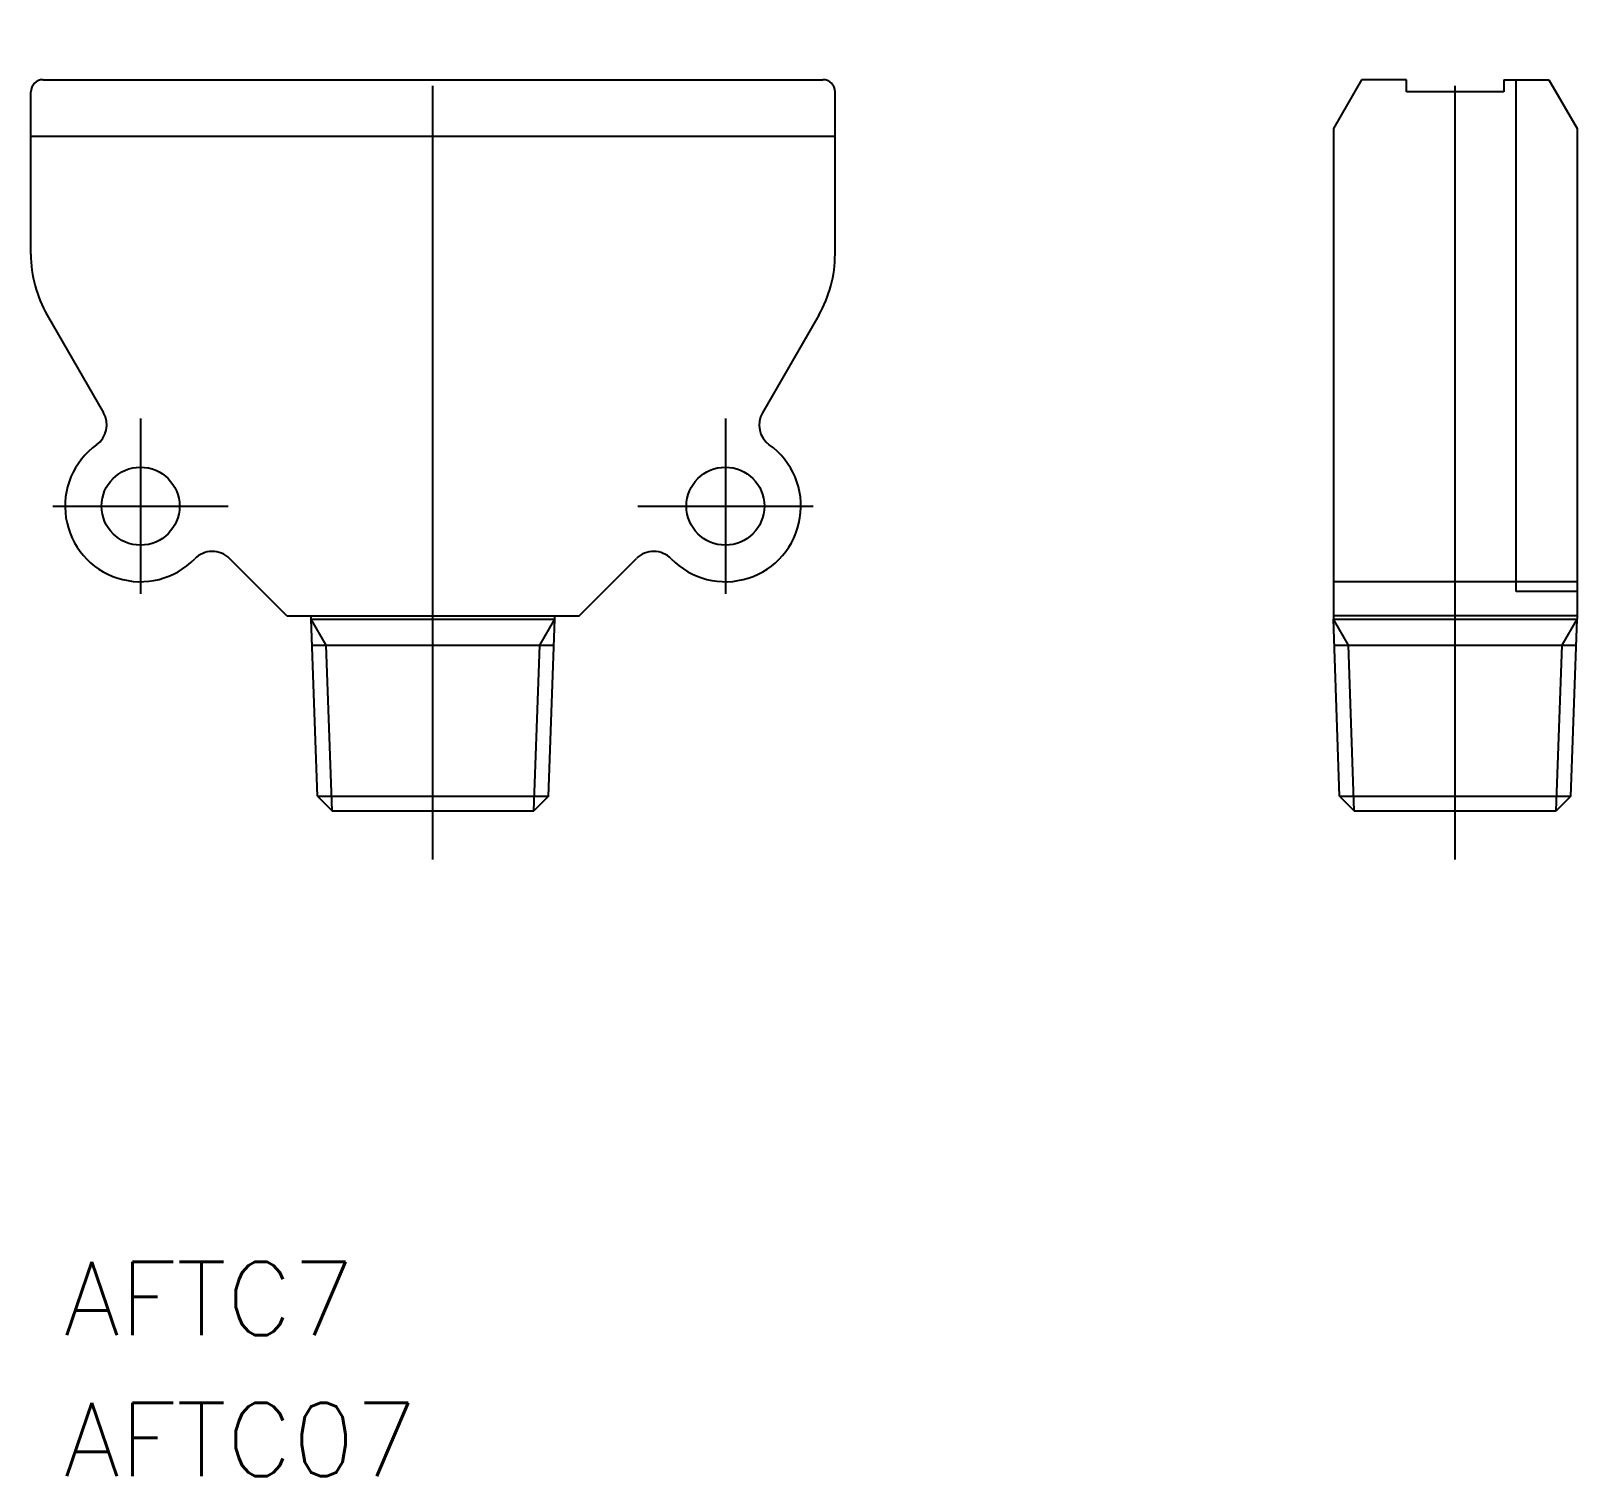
# Model space of a CAD drawing. Extents: x -16.5 to 47, y -27.3 to 32.
import ezdxf

# ---------------------------------------------------------------- set-up
doc = ezdxf.new("R2010")
doc.units = 0
doc.linetypes.add('CENTER', pattern=[50.8, 31.75, -6.35, 6.35, -6.35])
doc.layers.get('0').update_dxf_attribs({"linetype": 'CONTINUOUS'})
doc.layers.add('CENTER', color=1, linetype='CENTER')
doc.styles.get("Standard").update_dxf_attribs({"font": 'txt.shx', "height": 3, "bigfont": 'bigfont.shx'})

# ---------------------------------------------------------------- blocks, each defined once
blk = doc.blocks.new('*U8')
at = {"color": 7, "linetype": 'CONTINUOUS'}
blk.add_text('AFTC7', height=3, dxfattribs=at).set_placement((-15.159, -21.511))
blk = doc.blocks.new('*U9')
at = {"color": 7, "linetype": 'CONTINUOUS'}
blk.add_text('AFTC07', height=3, dxfattribs=at).set_placement((-15.159, -27.299))

msp = doc.modelspace()

# ---------------------------------------------------------------- linework, layer by layer
at = {"color": 7, "linetype": 'CONTINUOUS'}
for p, q in [((-16, 30), (16, 30)), ((38.106, 30), (36.952, 28)), ((39.952, 30), (38.106, 30)), ((39.952, 29.5), (39.952, 30)), ((43.952, 30), (43.952, 29.5)), ((43.952, 30), (45.797, 30)), ((44.452, 9), (44.452, 30)), ((45.797, 30), (46.952, 28)), ((-16.5, 22.84), (-16.5, 29.5)), ((16.5, 22.84), (16.5, 29.5)), ((43.952, 29.5), (39.952, 29.5)), ((36.952, 28), (36.952, 7.865)), ((46.952, 28), (46.952, 7.865)), ((-16.5, 27.682), (16.5, 27.682)), ((-15.83, 20.34), (-13.518, 16.335)), ((15.83, 20.34), (13.518, 16.335)), ((-6, 8), (-8.351, 10.351)), ((6, 8), (8.351, 10.351)), ((46.952, 9.4), (36.952, 9.4)), ((46.952, 9), (44.452, 9)), ((-6, 8), (6, 8)), ((-5, 7.865), (-5, 8)), ((-4.746, 0.602), (-5, 7.865)), ((-5, 7.865), (5, 7.865)), ((4.746, 0.602), (5, 7.865)), ((5, 7.865), (5, 8)), ((46.952, 8), (36.952, 8)), ((37.205, 0.602), (36.952, 7.865)), ((36.952, 7.865), (46.952, 7.865)), ((46.698, 0.602), (46.952, 7.865)), ((-4.963, 6.793), (4.963, 6.793)), ((36.989, 6.793), (46.914, 6.793)), ((-4.746, 0.602), (-4.144, 0)), ((-4.746, 0.602), (4.746, 0.602)), ((-4.144, 0), (4.144, 0)), ((4.746, 0.602), (4.144, 0)), ((37.205, 0.602), (37.807, 0)), ((37.205, 0.602), (46.698, 0.602)), ((46.698, 0.602), (46.096, 0)), ((37.807, 0), (46.096, 0))]:
    msp.add_line(p, q, dxfattribs=at)
at = {"color": 3, "linetype": 'CONTINUOUS'}
for p, q in [((-4.382, 6.793), (-5, 7.865)), ((4.382, 6.793), (5, 7.865)), ((37.57, 6.793), (36.952, 7.865)), ((46.333, 6.793), (46.952, 7.865)), ((-4.144, 0), (-4.382, 6.793)), ((4.144, 0), (4.382, 6.793)), ((37.807, 0), (37.57, 6.793)), ((46.096, 0), (46.333, 6.793))]:
    msp.add_line(p, q, dxfattribs=at)
at = {"color": 7, "linetype": 'CONTINUOUS'}
for centre in [(-12, 12.5), (12, 12.5)]:
    msp.add_circle(centre, 1.6, dxfattribs=at)
for centre, radius, start, end in [((-16, 29.5), 0.5, 90, 180), ((16, 29.5), 0.5, 360, 90), ((-11.5, 22.84), 5, 180, 210), ((11.5, 22.84), 5, 330, 360), ((-14.384, 15.835), 1, 305.56989, 30), ((14.384, 15.835), 1, 150, 234.43011), ((-11.999, 12.5), 3.1, 125.56989, 315.83825), ((11.999, 12.5), 3.1, 224.16175, 54.43011), ((-9.058, 9.644), 1, 45, 135.83825), ((9.058, 9.644), 1, 44.16175, 135)]:
    msp.add_arc(centre, radius, start, end, dxfattribs=at)
at = {"layer": 'CENTER', "color": 1, "linetype": 'CENTER'}
for p, q in [((0, -2), (0, 32)), ((41.952, -2), (41.952, 32)), ((-12, 16.1), (-12, 8.9)), ((12, 16.1), (12, 8.9)), ((-15.6, 12.5), (-8.4, 12.5)), ((8.4, 12.5), (15.6, 12.5))]:
    msp.add_line(p, q, dxfattribs=at)

# ---------------------------------------------------------------- block references
at = {"color": 7, "linetype": 'CONTINUOUS'}
for name in ['*U8', '*U9']:
    msp.add_blockref(name, (0, 0), dxfattribs=at)

doc.saveas('drawing.dxf')
